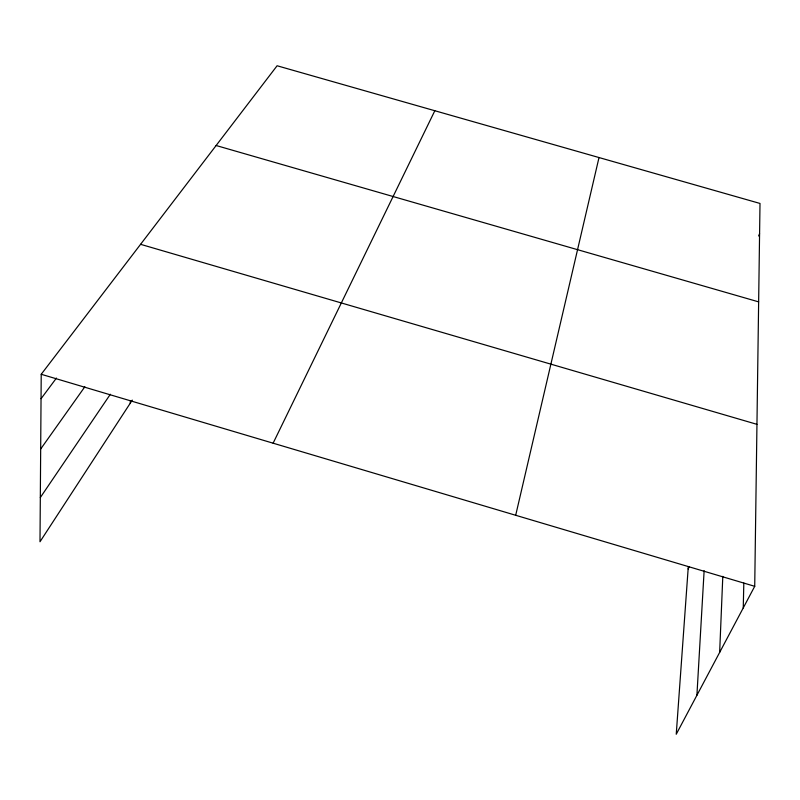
<?xml version="1.0" encoding="UTF-8"?>
<svg xmlns="http://www.w3.org/2000/svg" width="800" height="800" viewBox="0 0 800 800"><rect width="100%" height="100%" fill="white"/><g stroke="black" fill="none" stroke-linecap="round" stroke-linejoin="round"><path stroke-width="1.2" d="M688.3 566.57L676.24 734.24L754.72 586.31L760 203.45L277.1 65.76L41.22 374.28L40 541.75L132.27 400.11M743.25 607.94L743.82 583.07M719.65 652.42L722.8 576.36M696.91 695.27L704.13 570.7M130.27 403.18L130.44 400.69M515.69 515.27L599.01 157.55M758.63 235.97L759.58 233.72M688.13 569L689.17 566.8M273.12 443.19L434.83 110.74M40.32 497.55L110.35 394.25M40.68 449.02L84.84 386.78M41.04 398.72L56.43 378.08M216.12 145.51L758.64 301.87M140.58 244.32L756.96 424.34M41.22 374.28L754.72 586.31"/></g></svg>
